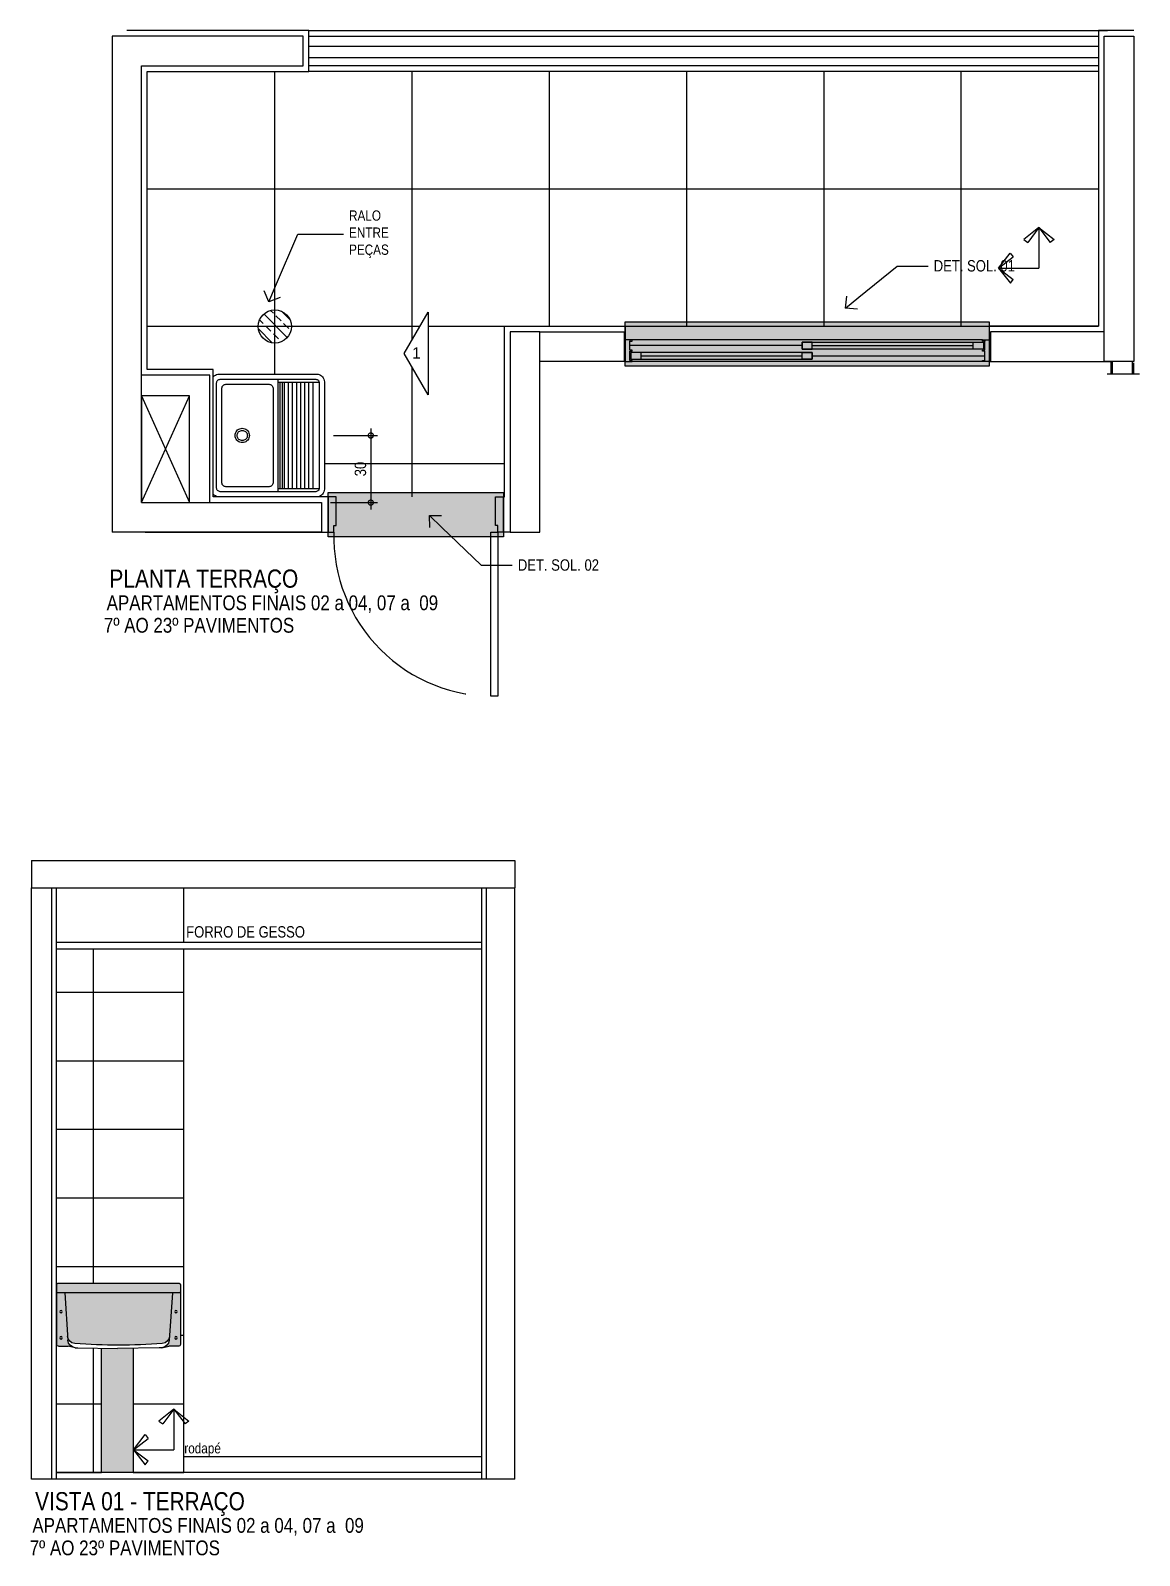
# Model space of a CAD drawing. Header units: metres. Extents: x 3 to 168, y -142 to 28.
# Drawn here: x 16.06 to 20.94, y -22.8 to -16.1 of the extents above; entities that cross this region are included whole.
import ezdxf
from ezdxf import colors
from ezdxf.entities.mleader import LeaderData, LeaderLine
from ezdxf.math import Vec2, Vec3

# ---------------------------------------------------------------- set-up
doc = ezdxf.new("R2010")
doc.units = ezdxf.units.M
doc.linetypes.add('DASHEDX2', pattern=[1.5, 1, -0.5])
for name, color, linetype in [('ARQ-ALV ACAB', 4, 'Continuous'), ('ARQ-ALV OSSO', 5, 'Continuous'), ('ARQ-AUX', 7, 'Continuous'), ('ARQ-AUX1', 1, 'Continuous'), ('ARQ-AUX1 @ 1', 1, 'Continuous'), ('ARQ-AUX2', 2, 'Continuous'), ('ARQ-CAX @ 1', 1, 'Continuous'), ('ARQ-CERÂMICA', 7, 'Continuous'), ('ARQ-DIM', 2, 'Continuous'), ('ARQ-EST', 2, 'Continuous'), ('ARQ-HID', 2, 'Continuous'), ('ARQ-HTC', 251, 'Continuous'), ('ARQ-PRJ', 7, 'DASHEDX2'), ('ARQ-SAN', 2, 'Continuous'), ('ARQ-SIM', 1, 'Continuous'), ('ARQ-TXT', 2, 'Continuous')]:
    doc.layers.add(name, color=color, linetype=linetype)
doc.styles.add('Adesa', font='ARIALN.TTF')
doc.styles.add('Arial', font='arial.ttf')
doc.dimstyles.new('ADESA 1-0025', dxfattribs={"dimtxt": 0.05, "dimasz": 0.045, "dimexe": 0.03, "dimexo": 0.04, "dimgap": 0.02, "dimtad": 1, "dimtoh": 1, "dimdec": 0, "dimlfac": 100, "dimzin": 4, "dimtxsty": 'Adesa', "dimblk": 'DOTSMALL', "dimcen": 1, "dimdle": 0.03, "dimclrd": 1, "dimclre": 1, "dimclrt": 256, "dimazin": 1, "dimtm": 1e-09, "dimtfac": 1, "dimtdec": 0, "dimtix": 1, "dimtmove": 2, "dimatfit": 0, "dimldrblk": 'DOTSMALL', "dimfxl": 0.8, "dimtvp": 2, "dimtolj": 1, "dimtzin": 0, "dimarcsym": 0})

# ---------------------------------------------------------------- blocks, each defined once
blk = doc.blocks.new('*U23')
at = {"color": 0, "linetype": 'ByBlock', "ltscale": 0.5}
for points in [[(0.02, -0.045), (0.03, -0.045), (0.03, -0.05), (0.02, -0.05), (0.02, -0.09), (0.03, -0.09), (0.03, -0.095), (0.02, -0.095), (0.02, -0.09), (0.03, -0.09), (0.03, -0.095), (0, -0.095), (0, 0), (0.03, 0), (0.03, -0.005), (0.02, -0.005), (0.02, -0.045)], [(1.58, -0.045), (1.57, -0.045), (1.57, -0.05), (1.58, -0.05), (1.58, -0.09), (1.57, -0.09), (1.57, -0.095), (1.58, -0.095), (1.58, -0.09), (1.57, -0.09), (1.57, -0.095), (1.6, -0.095), (1.6, 0), (1.57, 0), (1.57, -0.005), (1.58, -0.005), (1.58, -0.045)], [(0.025, -0.01), (0.07, -0.01), (0.07, -0.04), (0.025, -0.04)], [(0.8225, -0.01), (0.7775, -0.01), (0.7775, -0.04), (0.8225, -0.04)], [(0.7775, -0.055), (0.8225, -0.055), (0.8225, -0.085), (0.7775, -0.085)], [(1.575, -0.055), (1.53, -0.055), (1.53, -0.085), (1.575, -0.085)]]:
    blk.add_lwpolyline(points, close=True, dxfattribs=at)
at = {"color": 8, "linetype": 'ByBlock', "ltscale": 0.5}
for points in [[(1.57, 0), (0.03, 0)], [(0.8225, -0.025), (1.58, -0.025)], [(0.7775, -0.07), (0.02, -0.07)], [(1.57, -0.095), (0.03, -0.095)]]:
    blk.add_lwpolyline(points, dxfattribs=at)
at = {"color": 7, "linetype": 'ByBlock', "ltscale": 0.5}
for points in [[(0.8225, -0.01), (0.8225, -0.04), (0.025, -0.04), (0.025, -0.01)], [(0.7775, -0.055), (0.7775, -0.085), (1.575, -0.085), (1.575, -0.055)]]:
    blk.add_lwpolyline(points, close=True, dxfattribs=at)
for points in [[(0.07, -0.025), (0.7775, -0.025)], [(0.8225, -0.07), (1.53, -0.07)]]:
    blk.add_lwpolyline(points, dxfattribs=at)
blk = doc.blocks.new('*U65')
for points in [[(0, 0), (0, 0.7204), (0.03, 0.7204), (0.03, 0)], [(-0.025, 0), (0, 0), (0, -0.03), (0.01, -0.03), (0.01, -0.155), (-0.025, -0.155), (-0.025, 0)], [(0.745, 0), (0.72, 0), (0.72, -0.03), (0.71, -0.03), (0.71, -0.155), (0.745, -0.155), (0.745, 0)]]:
    blk.add_lwpolyline(points, close=True)
at = {"layer": 'ARQ-PRJ'}
blk.add_arc((0.0208, 0.0212), 0.6996, 358.25988, 91.70132, dxfattribs=at)
blk = doc.blocks.new('ARQ-HID-TANQUE')
for p, q in [((-0.2621, -0.0041), (-0.258, 0)), ((-0.258, 0), (0.258, 0)), ((0.258, 0), (0.2621, -0.0041)), ((-0.27, -0.0258), (-0.2695, -0.0199)), ((-0.27, -0.0258), (-0.27, -0.0258)), ((-0.27, -0.4542), (-0.27, -0.0258)), ((-0.2695, -0.0199), (-0.268, -0.0143)), ((-0.268, -0.0143), (-0.2655, -0.009)), ((-0.2655, -0.009), (-0.2621, -0.0041)), ((-0.2475, -0.0328), (-0.2473, -0.0297)), ((-0.2475, -0.0328), (-0.2475, -0.0328)), ((-0.2475, -0.4472), (-0.2475, -0.0328)), ((-0.2473, -0.0297), (-0.2466, -0.0266)), ((-0.2466, -0.0266), (-0.2454, -0.0237)), ((-0.2454, -0.0237), (-0.2439, -0.0211)), ((-0.2439, -0.0211), (-0.242, -0.0189)), ((-0.242, -0.0189), (-0.2398, -0.0171)), ((-0.2398, -0.0171), (-0.2373, -0.0157)), ((-0.2373, -0.0157), (-0.2347, -0.0149)), ((-0.2347, -0.0149), (-0.232, -0.0146)), ((-0.232, -0.0146), (0.232, -0.0146)), ((0.232, -0.0146), (0.2347, -0.0149)), ((0.2347, -0.0149), (0.2373, -0.0157)), ((0.2373, -0.0157), (0.2398, -0.0171)), ((0.2398, -0.0171), (0.242, -0.0189)), ((0.242, -0.0189), (0.2439, -0.0211)), ((0.2439, -0.0211), (0.2454, -0.0237)), ((0.2454, -0.0237), (0.2466, -0.0266)), ((0.2466, -0.0266), (0.2473, -0.0297)), ((0.2473, -0.0297), (0.2475, -0.0328)), ((0.2475, -0.0328), (0.2475, -0.4472)), ((0.2621, -0.0041), (0.2655, -0.009)), ((0.2655, -0.009), (0.268, -0.0143)), ((0.268, -0.0143), (0.2695, -0.0199)), ((0.2695, -0.0199), (0.27, -0.0258)), ((0.27, -0.0258), (0.27, -0.4542)), ((-0.234, -0.2854), (0.234, -0.2854)), ((-0.2695, -0.4601), (-0.27, -0.4542)), ((-0.268, -0.4657), (-0.2695, -0.4601)), ((-0.2655, -0.4711), (-0.268, -0.4657)), ((-0.2473, -0.4504), (-0.2475, -0.4472)), ((-0.2466, -0.4534), (-0.2473, -0.4504)), ((-0.2454, -0.4563), (-0.2466, -0.4534)), ((-0.2439, -0.4589), (-0.2454, -0.4563)), ((-0.242, -0.4611), (-0.2439, -0.4589)), ((-0.2398, -0.463), (-0.242, -0.4611)), ((-0.2373, -0.4643), (-0.2398, -0.463)), ((-0.2347, -0.4651), (-0.2373, -0.4643)), ((-0.232, -0.4654), (-0.2347, -0.4651)), ((0.232, -0.4654), (-0.232, -0.4654)), ((0.2347, -0.4651), (0.232, -0.4654)), ((0.2373, -0.4643), (0.2347, -0.4651)), ((0.2398, -0.463), (0.2373, -0.4643)), ((0.242, -0.4611), (0.2398, -0.463)), ((0.2439, -0.4589), (0.242, -0.4611)), ((0.2454, -0.4563), (0.2439, -0.4589)), ((0.2466, -0.4534), (0.2454, -0.4563)), ((0.2473, -0.4504), (0.2466, -0.4534)), ((0.2475, -0.4472), (0.2473, -0.4504)), ((0.268, -0.4657), (0.2655, -0.4711)), ((0.2695, -0.4601), (0.268, -0.4657)), ((0.27, -0.4542), (0.2695, -0.4601)), ((-0.2621, -0.4759), (-0.2655, -0.4711)), ((-0.258, -0.48), (-0.2621, -0.4759)), ((-0.2532, -0.4834), (-0.258, -0.48)), ((-0.2479, -0.4859), (-0.2532, -0.4834)), ((-0.2422, -0.4874), (-0.2479, -0.4859)), ((-0.2364, -0.4879), (-0.2422, -0.4874)), ((0.2364, -0.4879), (-0.2364, -0.4879)), ((0.2422, -0.4874), (0.2364, -0.4879)), ((0.2479, -0.4859), (0.2422, -0.4874)), ((0.2532, -0.4834), (0.2479, -0.4859)), ((0.258, -0.48), (0.2532, -0.4834)), ((0.2621, -0.4759), (0.258, -0.48)), ((0.2655, -0.4711), (0.2621, -0.4759))]:
    blk.add_line(p, q)
at = {"color": 7}
for p, q in [((-0.225, -0.0544), (-0.2247, -0.0514)), ((-0.225, -0.0544), (-0.225, -0.0544)), ((-0.225, -0.2456), (-0.225, -0.0544)), ((-0.2247, -0.0514), (-0.2238, -0.0485)), ((-0.2238, -0.0485), (-0.2223, -0.0458)), ((-0.2223, -0.0458), (-0.2203, -0.0433)), ((-0.2203, -0.0433), (-0.2179, -0.0412)), ((-0.2179, -0.0412), (-0.215, -0.0394)), ((-0.215, -0.0394), (-0.2118, -0.0382)), ((-0.2118, -0.0382), (-0.2085, -0.0374)), ((-0.2085, -0.0374), (-0.205, -0.0371)), ((-0.205, -0.0371), (0.205, -0.0371)), ((0.205, -0.0371), (0.2085, -0.0374)), ((0.2085, -0.0374), (0.2118, -0.0382)), ((0.2118, -0.0382), (0.215, -0.0394)), ((0.215, -0.0394), (0.2179, -0.0412)), ((0.2179, -0.0412), (0.2203, -0.0433)), ((0.2203, -0.0433), (0.2223, -0.0458)), ((0.2223, -0.0458), (0.2238, -0.0485)), ((0.2238, -0.0485), (0.2247, -0.0514)), ((0.2247, -0.0514), (0.225, -0.0544)), ((0.225, -0.0544), (0.225, -0.2456)), ((-0.0315, -0.1271), (-0.031, -0.1217)), ((-0.031, -0.1326), (-0.0315, -0.1271)), ((-0.031, -0.1217), (-0.0296, -0.1164)), ((-0.0296, -0.1379), (-0.031, -0.1326)), ((-0.0296, -0.1164), (-0.0273, -0.1114)), ((-0.0273, -0.1114), (-0.0241, -0.1069)), ((-0.0241, -0.1069), (-0.0202, -0.103)), ((-0.0225, -0.1271), (-0.0222, -0.1232)), ((-0.0222, -0.131), (-0.0225, -0.1271)), ((-0.0222, -0.1232), (-0.0211, -0.1194)), ((-0.0211, -0.1348), (-0.0222, -0.131)), ((-0.0211, -0.1194), (-0.0195, -0.1159)), ((-0.0202, -0.103), (-0.0158, -0.0999)), ((-0.0195, -0.1159), (-0.0172, -0.1127)), ((-0.0172, -0.1127), (-0.0145, -0.1099)), ((-0.0158, -0.0999), (-0.0108, -0.0975)), ((-0.0145, -0.1099), (-0.0113, -0.1076)), ((-0.0113, -0.1076), (-0.0077, -0.106)), ((-0.0108, -0.0975), (-0.0055, -0.0961)), ((-0.0077, -0.106), (-0.0039, -0.105)), ((-0.0055, -0.0961), (0, -0.0956)), ((-0.0039, -0.105), (0, -0.1046)), ((0, -0.0956), (0.0055, -0.0961)), ((0, -0.1046), (0.0039, -0.105)), ((0.0039, -0.105), (0.0077, -0.106)), ((0.0055, -0.0961), (0.0108, -0.0975)), ((0.0077, -0.106), (0.0113, -0.1076)), ((0.0108, -0.0975), (0.0158, -0.0999)), ((0.0113, -0.1076), (0.0145, -0.1099)), ((0.0145, -0.1099), (0.0172, -0.1127)), ((0.0158, -0.0999), (0.0202, -0.103)), ((0.0172, -0.1127), (0.0195, -0.1159)), ((0.0195, -0.1159), (0.0211, -0.1194)), ((0.0202, -0.103), (0.0241, -0.1069)), ((0.0211, -0.1194), (0.0222, -0.1232)), ((0.0222, -0.131), (0.0211, -0.1348)), ((0.0222, -0.1232), (0.0225, -0.1271)), ((0.0225, -0.1271), (0.0222, -0.131)), ((0.0241, -0.1069), (0.0273, -0.1114)), ((0.0273, -0.1114), (0.0296, -0.1164)), ((0.0296, -0.1164), (0.031, -0.1217)), ((0.031, -0.1326), (0.0296, -0.1379)), ((0.031, -0.1217), (0.0315, -0.1271)), ((0.0315, -0.1271), (0.031, -0.1326)), ((-0.0273, -0.1429), (-0.0296, -0.1379)), ((-0.0241, -0.1474), (-0.0273, -0.1429)), ((-0.0202, -0.1513), (-0.0241, -0.1474)), ((-0.0195, -0.1384), (-0.0211, -0.1348)), ((-0.0158, -0.1544), (-0.0202, -0.1513)), ((-0.0172, -0.1416), (-0.0195, -0.1384)), ((-0.0145, -0.1444), (-0.0172, -0.1416)), ((-0.0108, -0.1567), (-0.0158, -0.1544)), ((-0.0113, -0.1466), (-0.0145, -0.1444)), ((-0.0077, -0.1483), (-0.0113, -0.1466)), ((-0.0055, -0.1582), (-0.0108, -0.1567)), ((-0.0039, -0.1493), (-0.0077, -0.1483)), ((0, -0.1586), (-0.0055, -0.1582)), ((0, -0.1496), (-0.0039, -0.1493)), ((0.0039, -0.1493), (0, -0.1496)), ((0.0055, -0.1582), (0, -0.1586)), ((0.0077, -0.1483), (0.0039, -0.1493)), ((0.0108, -0.1567), (0.0055, -0.1582)), ((0.0113, -0.1466), (0.0077, -0.1483)), ((0.0158, -0.1544), (0.0108, -0.1567)), ((0.0145, -0.1444), (0.0113, -0.1466)), ((0.0172, -0.1416), (0.0145, -0.1444)), ((0.0202, -0.1513), (0.0158, -0.1544)), ((0.0195, -0.1384), (0.0172, -0.1416)), ((0.0211, -0.1348), (0.0195, -0.1384)), ((0.0241, -0.1474), (0.0202, -0.1513)), ((0.0273, -0.1429), (0.0241, -0.1474)), ((0.0296, -0.1379), (0.0273, -0.1429)), ((-0.2247, -0.2486), (-0.225, -0.2456)), ((-0.2238, -0.2515), (-0.2247, -0.2486)), ((-0.2223, -0.2542), (-0.2238, -0.2515)), ((-0.2203, -0.2567), (-0.2223, -0.2542)), ((-0.2179, -0.2588), (-0.2203, -0.2567)), ((-0.215, -0.2606), (-0.2179, -0.2588)), ((-0.2118, -0.2618), (-0.215, -0.2606)), ((-0.2085, -0.2626), (-0.2118, -0.2618)), ((-0.205, -0.2629), (-0.2085, -0.2626)), ((0.205, -0.2629), (-0.205, -0.2629)), ((0.2085, -0.2626), (0.205, -0.2629)), ((0.2118, -0.2618), (0.2085, -0.2626)), ((0.215, -0.2606), (0.2118, -0.2618)), ((0.2179, -0.2588), (0.215, -0.2606)), ((0.2203, -0.2567), (0.2179, -0.2588)), ((0.2223, -0.2542), (0.2203, -0.2567)), ((0.2238, -0.2515), (0.2223, -0.2542)), ((0.2247, -0.2486), (0.2238, -0.2515)), ((0.225, -0.2456), (0.2247, -0.2486)), ((-0.2475, -0.2854), (0.2475, -0.2854)), ((-0.234, -0.4654), (-0.234, -0.2854)), ((-0.234, -0.2944), (0.234, -0.2944)), ((-0.234, -0.2944), (0.234, -0.2944)), ((-0.234, -0.3034), (0.234, -0.3034)), ((-0.234, -0.3124), (0.234, -0.3124)), ((-0.234, -0.3304), (0.234, -0.3304)), ((0.234, -0.2854), (0.234, -0.4654)), ((-0.234, -0.3484), (0.234, -0.3484)), ((-0.234, -0.3664), (0.234, -0.3664)), ((-0.234, -0.3844), (0.234, -0.3844)), ((-0.234, -0.4024), (0.234, -0.4024)), ((-0.234, -0.4204), (0.234, -0.4204)), ((-0.234, -0.4384), (0.234, -0.4384))]:
    blk.add_line(p, q, dxfattribs=at)
blk = doc.blocks.new('VISTA')
at = {"layer": 'ARQ-SIM'}
blk.add_lwpolyline([(-0.00525, -0.00909), (-0.00525, 0.00909), (0, 0)], close=True, dxfattribs=at)
at = {"layer": 'ARQ-SIM', "color": 5, "style": 'Adesa'}
blk.add_attdef('4', (-0.0019, -0.00135), '', height=0.0025, rotation=90, dxfattribs=at)
blk = doc.blocks.new('_DotSmall')
at = {"color": 0, "linetype": 'ByBlock', "const_width": 0.5}
blk.add_lwpolyline([(-0.0625, 0, 1), (0.0625, 0, 1)], format="xyb", close=True, dxfattribs=at)
blk = doc.blocks.new('*D75')
at = {"layer": 'ARQ-DIM', "color": 1, "lineweight": -2, "transparency": 16777216}
for p, q in [((17.3961, -17.8767), (17.5903, -17.8767)), ((17.5603, -17.8467), (17.5603, -18.2017)), ((17.3831, -18.1717), (17.5903, -18.1717))]:
    blk.add_line(p, q, dxfattribs=at)
at = {"layer": 'Defpoints', "color": 0, "transparency": 16777216}
for p in [(17.3561, -17.8767, 0), (17.3431, -18.1717), (17.5603, -18.1717)]:
    blk.add_point(p, dxfattribs=at)
at = {"layer": 'ARQ-DIM', "color": 1, "lineweight": -2, "transparency": 16777216, "xscale": 0.045, "yscale": 0.045, "zscale": 0.045}
for p, rotation in [((17.5603, -17.8767), 90), ((17.5603, -18.1717), 270)]:
    blk.add_blockref('_DotSmall', p, dxfattribs=dict(at, rotation=rotation))
at = {"layer": 'ARQ-DIM', "transparency": 16777216, "insert": (17.5148, -18.0242), "char_height": 0.05, "attachment_point": 5, "rotation": 90, "style": 'Adesa'}
blk.add_mtext('\\A1;30', dxfattribs=at)
blk = doc.blocks.new('A$C43602C2A')
h = blk.add_hatch(color=255)
h.paths.add_polyline_path([(14, 109.7), (0, 109.5), (-14, 109.7), (-14, 0.6), (14, 0.6)])
h.paths.add_polyline_path([(46.3, 158.6), (-48.3, 158.6), (-45.9, 120.5, 0.371221), (-39.5, 114, 0.040301), (37.5, 114, 0.372521), (43.9, 120.6)])
h.paths.add_polyline_path([(53.5, 165.6, 0.414214), (52.5, 166.6), (-54.5, 166.6, 0.414214), (-55.5, 165.6), (-55.5, 159.6, 0.414214), (-54.5, 158.6), (52.5, 158.6, 0.414214), (53.5, 159.6)])
h.paths.add_polyline_path([(53.5, 159.6, -0.414214), (52.5, 158.6), (46.3, 158.6), (43.9, 120.6), (43.6, 116.8, -0.301186), (39, 110.7), (43.3, 111.6), (51.9, 111.6, 0.415833), (53.5, 113.2)])
h.paths.add_polyline_path([(50.6, 142, -1), (48.4, 142, -1)], flags=16)
h.paths.add_polyline_path([(50.6, 119, -1), (48.4, 119, -1)], flags=16)
h.paths.add_polyline_path([(-48.3, 158.6), (-54.5, 158.6, -0.414214), (-55.5, 159.6), (-55.5, 113.2, 0.414214), (-53.9, 111.6), (-45.3, 111.6), (-41, 110.7, -0.298569), (-45.6, 116.8)])
h.paths.add_polyline_path([(-52.6, 142, -1), (-50.4, 142, -1)], flags=16)
h.paths.add_polyline_path([(-50.4, 119, -1), (-52.6, 119, -1)], flags=16)
at = {"layer": 'ARQ-EST'}
for p, q in [((-14, 109.7), (-14, 0.6)), ((14, 0.6), (14, 109.7)), ((-14, 0.6), (14, 0.6))]:
    blk.add_line(p, q, dxfattribs=at)
at = {"layer": 'ARQ-SAN'}
for p, q in [((-55.5, 165.6), (-55.5, 113.2)), ((-54.5, 166.6), (52.5, 166.6)), ((53.5, 165.6), (53.5, 113.2)), ((-54.5, 158.6), (52.5, 158.6)), ((-48.3, 158.6), (-45.6, 116.8)), ((46.3, 158.6), (43.6, 116.8)), ((-36.7, 110.1), (0, 109.5)), ((34.7, 110.1), (0, 109.5))]:
    blk.add_line(p, q, dxfattribs=at)
at = {"layer": 'ARQ-SAN', "ltscale": 0.215}
blk.add_line((-53.9, 111.6), (-45.3, 111.6), dxfattribs=at)
at = {"layer": 'ARQ-SAN', "ltscale": 0.155799}
blk.add_line((-39.2, 110.3), (-45.3, 111.6), dxfattribs=at)
at = {"layer": 'ARQ-SAN', "ltscale": 0.062255}
blk.add_line((-39.2, 110.3), (-36.7, 110.1), dxfattribs=at)
at = {"layer": 'ARQ-SAN', "ltscale": 0.062257}
blk.add_line((37.2, 110.3), (34.7, 110.1), dxfattribs=at)
at = {"layer": 'ARQ-SAN', "ltscale": 0.1558}
blk.add_line((37.2, 110.3), (43.3, 111.6), dxfattribs=at)
at = {"layer": 'ARQ-SAN', "ltscale": 0.214999}
blk.add_line((51.9, 111.6), (43.3, 111.6), dxfattribs=at)
at = {"layer": 'ARQ-SAN'}
for centre in [(-51.5, 142), (49.5, 142), (-51.5, 119), (49.5, 119)]:
    blk.add_circle(centre, 1.1, dxfattribs=at)
for centre, radius, start, end in [((-54.5, 165.6), 1, 90, 180), ((52.5, 165.6), 1, 0, 90), ((-54.5, 159.6), 1, 180, 270), ((52.5, 159.6), 1, 270, 0), ((-53.9, 113.2), 1.6, 180, 270), ((-38.9, 121), 7, 183.6522, 265.2611), ((-38.6, 117.3), 7, 183.6522, 265.4326), ((-1, 590.5), 478, 265.3841, 274.6159), ((36.6, 117.3), 7, 274.5674, 356.3478), ((36.9, 121), 7, 274.739, 356.3478), ((51.9, 113.2), 1.6, 270, 0)]:
    blk.add_arc(centre, radius, start, end, dxfattribs=at)
blk = doc.blocks.new('Seta para pag.piso')
for p, q in [((0, 0.1126), (-0.0418, 0.0796)), ((0, 0.1126), (-0.0312, 0.0715)), ((0, 0.1126), (0, 0)), ((0, 0.1126), (0.0418, 0.0795)), ((0, 0.1126), (0.0312, 0.0715)), ((-0.0418, 0.0796), (-0.0312, 0.0715)), ((0.0418, 0.0795), (0.0312, 0.0715)), ((-0.1126, 0), (-0.0795, 0.0418)), ((-0.1126, 0), (-0.0715, 0.0312)), ((-0.1126, 0), (0, 0)), ((-0.1126, 0), (-0.0796, -0.0418)), ((-0.1126, 0), (-0.0715, -0.0312)), ((-0.0795, 0.0418), (-0.0715, 0.0312)), ((-0.0796, -0.0418), (-0.0715, -0.0312))]:
    blk.add_line(p, q)
blk = doc.blocks.new('PL RALO')
at = {"layer": 'ARQ-AUX2'}
h = blk.add_hatch(dxfattribs=at)
h.set_pattern_fill('BRASS', color=8, scale=0.01, angle=315)
h.set_pattern_definition([(315, (-278.116365, 1040.018154), (0.0449012806, 0.0449012806), []), (315, (-278.093914, 1040.040605), (0.0449012806, 0.0449012806), [0.03175, -0.015875])])
edge = h.paths.add_edge_path()
edge.add_arc((0, 0), 0.0729, 270, 630)
blk.add_circle((0, 0), 0.0729, dxfattribs=at)
blk = doc.blocks.new('_Open90')
at = {"color": 0, "linetype": 'ByBlock', "lineweight": -2}
for p, q in [((0, 0), (-1, 0)), ((-0.5, 0.5), (0, 0)), ((0, 0), (-0.5, -0.5))]:
    blk.add_line(p, q, dxfattribs=at)
blk = doc.blocks.new('AREAS MOLHADAS')
at = {"layer": 'ARQ-AUX1'}
h = blk.add_hatch(color=254, dxfattribs=at)
h.dxf.hatch_style = 1
h.paths.add_polyline_path([(18.6782, -17.3767), (20.2782, -17.3767), (20.2782, -17.5717), (18.6782, -17.5717)])
h = blk.add_hatch(color=254, dxfattribs=at)
h.dxf.hatch_style = 1
h.paths.add_polyline_path([(17.3732, -18.1268), (18.1432, -18.1268), (18.1432, -18.3218), (17.3732, -18.3218)])
at = {"layer": 'ARQ-CERÂMICA'}
h = blk.add_hatch(dxfattribs=at)
h.set_pattern_fill('NET', color=256, scale=0.19)
h.set_pattern_definition([(0, (20.7582, -17.3967), (0, 0.60325), []), (90, (20.7582, -17.3967), (-0.60325, 4e-17), [])])
h.paths.add_polyline_path([(20.7582, -16.2767), (17.2882, -16.2767), (16.5782, -16.2767), (16.5782, -17.5867), (16.8682, -17.5867), (16.8682, -17.6187), (16.8744, -17.6124), (16.8852, -17.6074), (16.894, -17.6067), (17.3264, -17.6067), (17.3368, -17.6095), (17.3465, -17.6162), (17.3533, -17.6259), (17.3561, -17.6364), (17.3561, -18.117), (17.3533, -18.1274), (17.3465, -18.1371), (17.3328, -18.1467), (17.3732, -18.1467), (17.4082, -18.1467), (18.1082, -18.1467), (18.1432, -18.1467), (18.1482, -18.1467), (18.1482, -17.3967), (18.6782, -17.3967), (20.2782, -17.3968), (20.2782, -17.3967), (20.7582, -17.3967)])
h.paths.add_polyline_path([(17.8123, -17.3344), (17.8123, -17.6981), (17.7073, -17.5162)], flags=16)
h.paths.add_polyline_path([(17.7287, -17.5518), (17.7927, -17.5518), (17.7927, -17.4765), (17.7287, -17.4765)], flags=8)
h.paths.add_polyline_path([(17.5665, -18.0683), (17.5665, -17.9796), (17.4624, -17.9796), (17.4624, -18.0683)], flags=24)
h = blk.add_hatch(dxfattribs=at)
h.set_pattern_fill('LINE', color=256, scale=0.125, angle=90)
h.set_pattern_definition([(90, (16.7385, -22.43463), (-0.396875, 2e-17), [])])
h.paths.add_polyline_path([(16.7385, -20.1346), (16.1785, -20.1346), (16.1791, -21.6096, -0.414214), (16.1841, -21.6046), (16.7191, -21.6046, -0.414214), (16.7241, -21.6096), (16.7241, -21.8716, -0.414214), (16.7161, -21.8796), (16.7161, -21.8796), (16.6731, -21.8796), (16.6516, -21.8842, -0.065469), (16.6426, -21.8861), (16.6302, -21.8871), (16.5166, -21.8891), (16.5166, -22.4346), (16.7385, -22.4346)])
h.paths.add_polyline_path([(16.3766, -21.889), (16.273, -21.8871), (16.2606, -21.8861, -0.06547), (16.2517, -21.8842), (16.2301, -21.8796), (16.1871, -21.8796, -0.414214), (16.1791, -21.8716), (16.1785, -22.4346), (16.3766, -22.4346)], flags=17)
h = blk.add_hatch(dxfattribs=at)
h.set_pattern_fill('LINE', color=256, scale=0.095)
h.set_pattern_definition([(0, (16.7385, -22.43463), (0, 0.301625), [])])
h.paths.add_polyline_path([(16.7385, -20.1346), (16.1785, -20.1346), (16.1791, -21.6096, -0.414214), (16.1841, -21.6046), (16.7191, -21.6046, -0.414214), (16.7241, -21.6096), (16.7241, -21.8716, -0.414214), (16.7161, -21.8796), (16.7161, -21.8796), (16.6731, -21.8796), (16.6516, -21.8842, -0.065469), (16.6426, -21.8861), (16.6302, -21.8871), (16.5166, -21.8891), (16.5166, -22.4346), (16.7385, -22.4346)])
h.paths.add_polyline_path([(16.3766, -21.889), (16.273, -21.8871), (16.2606, -21.8861, -0.06547), (16.2517, -21.8842), (16.2301, -21.8796), (16.1871, -21.8796, -0.414214), (16.1791, -21.8716), (16.1785, -22.4346), (16.3766, -22.4346)], flags=17)
at = {"layer": 'ARQ-ALV ACAB'}
for p, q in [((17.2882, -16.0967), (16.4882, -16.0967)), ((17.2882, -16.2767), (17.2882, -16.0967)), ((20.9131, -16.0967), (20.7582, -16.0967)), ((20.7582, -16.0967), (20.7582, -17.3967)), ((16.5782, -17.5867), (16.5782, -16.2767)), ((16.5782, -16.2767), (16.5782, -16.2767)), ((16.5782, -16.2767), (16.5782, -16.2767)), ((16.5782, -16.2767), (17.2882, -16.2767)), ((18.1482, -18.1467), (18.1482, -17.3967)), ((18.1482, -17.3967), (18.6782, -17.3967)), ((18.6782, -17.3967), (18.6782, -17.5517)), ((20.7582, -17.3967), (20.2782, -17.3967)), ((20.2782, -17.3967), (20.2782, -17.5517)), ((18.6782, -17.5517), (18.3032, -17.5517)), ((20.2782, -17.5517), (20.8132, -17.5517)), ((16.8682, -17.5867), (16.5782, -17.5867)), ((16.8682, -18.1467), (16.8682, -17.5867)), ((17.3732, -18.1467), (17.2581, -18.1467, 0)), ((17.3732, -18.3017), (17.3732, -18.1467)), ((18.1432, -18.1467), (18.1482, -18.1467)), ((18.1432, -18.3017), (18.1432, -18.1467)), ((16.5682, -18.3017), (17.3732, -18.3017)), ((18.1732, -18.3017), (18.1432, -18.3017)), ((16.1785, -22.4646, 0), (16.1785, -19.8646, 0)), ((18.0485, -22.4646, 0), (18.0485, -19.8646, 0)), ((18.0485, -22.4346, 0), (16.1785, -22.4346, 0))]:
    blk.add_line(p, q, dxfattribs=at)
for points in [[(17.2882, -16.0967), (20.7982, -16.0967)], [(20.7582, -16.2767), (17.2882, -16.2767)], [(20.8132, -17.5517), (20.8132, -17.606)], [(20.9132, -17.606), (20.9132, -17.5567)]]:
    blk.add_lwpolyline(points, dxfattribs=at)
at = {"layer": 'ARQ-ALV ACAB', "elevation": 0}
blk.add_lwpolyline([(17.2882, -18.1467), (16.8682, -18.1467)], dxfattribs=at)
at = {"layer": 'ARQ-ALV OSSO'}
for p, q in [((16.0685, -22.4646, 0), (16.0685, -19.8646, 0)), ((16.1585, -22.4646, 0), (16.1585, -19.8646, 0)), ((18.0685, -22.4646, 0), (18.0685, -19.8646, 0)), ((18.1936, -22.4646, 0), (18.1936, -19.8646, 0)), ((18.1936, -22.4646, 0), (16.0685, -22.4646, 0))]:
    blk.add_line(p, q, dxfattribs=at)
at = {"layer": 'ARQ-ALV OSSO', "elevation": 0}
for points in [[(16.5531, -18.1717), (16.5531, -16.2516), (17.2631, -16.2516), (17.2631, -16.1216), (16.4231, -16.1216), (16.4232, -18.3017)], [(18.3031, -17.4216), (18.6731, -17.4216), (18.6731, -17.5517), (18.3031, -17.5517)], [(20.7831, -17.4216), (20.2831, -17.4216), (20.2831, -17.5517), (20.7831, -17.5516)]]:
    blk.add_lwpolyline(points, dxfattribs=at)
for points in [[(20.9131, -17.5516), (20.7831, -17.5516), (20.7831, -16.1216), (20.9131, -16.1216)], [(18.3031, -17.4216), (18.1732, -17.4216), (18.1732, -18.3017), (18.3031, -18.3017)]]:
    blk.add_lwpolyline(points, close=True, dxfattribs=at)
at = {"layer": 'ARQ-ALV OSSO'}
for points in [[(20.8182, -17.5517), (20.8182, -17.606)], [(20.9082, -17.606), (20.9082, -17.5517)], [(16.8532, -18.1717), (16.8532, -17.6117), (16.5532, -17.6117)], [(16.5532, -18.1717), (17.3431, -18.1717), (17.3431, -18.3017), (16.4232, -18.3017)]]:
    blk.add_lwpolyline(points, dxfattribs=at)
blk.add_lwpolyline([(16.5532, -17.7017), (16.5532, -18.1717), (16.7632, -18.1717), (16.7632, -17.7017)], close=True, dxfattribs=at)
at = {"layer": 'ARQ-AUX'}
for points in [[(17.2882, -16.1217), (20.7582, -16.1217)], [(20.7582, -16.2517), (17.2882, -16.2517)], [(18.6782, -17.3967), (20.2782, -17.3968)], [(20.7966, -17.606), (20.9385, -17.606)]]:
    blk.add_lwpolyline(points, dxfattribs=at)
at = {"layer": 'ARQ-AUX1'}
for p, q in [((18.0485, -20.1046, 0), (16.1785, -20.1046, 0)), ((18.0485, -20.1346, 0), (16.1785, -20.1346, 0))]:
    blk.add_line(p, q, dxfattribs=at)
at = {"layer": 'ARQ-AUX1', "elevation": 0}
blk.add_lwpolyline([(18.6782, -17.3967), (18.6782, -17.3767), (20.2782, -17.3767)], dxfattribs=at)
blk.add_lwpolyline([(18.6782, -17.3767), (20.2782, -17.3767), (20.2782, -17.5717), (18.6782, -17.5717)], close=True, dxfattribs=at)
at = {"layer": 'ARQ-AUX1'}
blk.add_lwpolyline([(17.3732, -18.1468), (17.3732, -18.1268), (18.1432, -18.1268)], dxfattribs=at)
blk.add_lwpolyline([(17.3732, -18.1268), (18.1432, -18.1268), (18.1432, -18.3218), (17.3732, -18.3218)], close=True, dxfattribs=at)
at = {"layer": 'ARQ-AUX2'}
for p, q in [((16.0685, -19.7446, 0), (18.1936, -19.7446, 0)), ((16.0685, -19.8646, 0), (18.1936, -19.8646, 0)), ((16.7385, -20.1046, 0), (16.7385, -19.8646, 0)), ((16.7385, -22.4346, 0), (16.7385, -20.1346, 0))]:
    blk.add_line(p, q, dxfattribs=at)
for points in [[(20.7582, -16.1667), (17.2882, -16.1667)], [(20.7582, -16.2167), (17.2882, -16.2167)]]:
    blk.add_lwpolyline(points, dxfattribs=at)
at = {"layer": 'ARQ-AUX2', "elevation": 0}
for points in [[(16.0685, -19.7446), (16.0685, -19.8646)], [(18.1936, -19.7446), (18.1936, -19.8646)]]:
    blk.add_lwpolyline(points, dxfattribs=at)
at = {"layer": 'ARQ-CERÂMICA'}
blk.add_line((16.7385, -22.3646, 0), (18.0485, -22.3646, 0), dxfattribs=at)
at = {"layer": 'ARQ-HTC'}
for p, q in [((17.2882, -16.2767, 0), (17.2882, -16.1167, 0)), ((17.3732, -18.3167), (17.3732, -18.1667))]:
    blk.add_line(p, q, dxfattribs=at)
at = {"layer": 'ARQ-SIM'}
for points in [[(16.5532, -17.7017), (16.7632, -18.1717)], [(16.5532, -18.1717), (16.7632, -17.7017)]]:
    blk.add_lwpolyline(points, dxfattribs=at)
at = {"layer": 'ARQ-AUX1 @ 1', "xscale": -1, "rotation": 180}
blk.add_blockref('*U23', (18.6782, -17.5517), dxfattribs=at)
at = {"layer": 'ARQ-AUX2', "xscale": -0.005, "yscale": 0.005, "zscale": 0.005}
blk.add_blockref('A$C43602C2A', (16.4466, -22.4376, 0), dxfattribs=at)
at = {"layer": 'ARQ-CAX @ 1', "rotation": 180}
blk.add_blockref('*U65', (18.1182, -18.3017), dxfattribs=at)
at = {"layer": 'ARQ-CERÂMICA', "xscale": -1.58230973583663, "yscale": 1.58230973583663, "zscale": 1.58230973583663, "rotation": 90}
for p in [(20.4968, -17.1411), (16.695, -22.3344)]:
    blk.add_blockref('Seta para pag.piso', p, dxfattribs=at)
at = {"layer": 'ARQ-CERÂMICA'}
blk.add_blockref('PL RALO', (17.1382, -17.3974), dxfattribs=at)
at = {"layer": 'ARQ-HID', "rotation": 90.0000622680114}
blk.add_blockref('ARQ-HID-TANQUE', (16.8682, -17.8767, 0), dxfattribs=at)
at = {"layer": 'ARQ-SIM', "ltscale": 0.03}
ref = blk.add_blockref('VISTA', (17.7073, -17.5162), dxfattribs=dict(at, xscale=20.00000000011565, yscale=20.00000000011565, zscale=20.00000000011565, rotation=180))
ref.add_attrib('4', '1', (17.7413, -17.5392), dxfattribs={"color": 3, "height": 0.05, "style": 'Arial'})
at = {"layer": 'ARQ-TXT', "ltscale": 0.5, "style": 'Adesa'}
for s, p in [('PLANTA TERRAÇO', (16.4116, -18.5458, 0)), ('VISTA 01 - TERRAÇO', (16.0852, -22.6009, 0))]:
    blk.add_text(s, height=0.08, dxfattribs=at).set_placement(p)
at = {"layer": 'ARQ-TXT', "style": 'Adesa'}
for s, height, p in [('APARTAMENTOS FINAIS 02 a 04, 07 a  09', 0.065, (16.3995, -18.6446, 108.9697)), ('7º AO 23º PAVIMENTOS', 0.065, (16.3874, -18.7434, 217.9394)), ('FORRO DE GESSO', 0.05, (16.749, -20.0835, 108.9697)), ('rodapé', 0.045, (16.7408, -22.3506, 108.9697)), ('APARTAMENTOS FINAIS 02 a 04, 07 a  09', 0.065, (16.0731, -22.6997, 108.9697)), ('7º AO 23º PAVIMENTOS', 0.065, (16.061, -22.7985, 217.9394))]:
    blk.add_text(s, height=height, dxfattribs=at).set_placement(p)
at = {"layer": 'ARQ-DIM'}
dim = blk.add_linear_dim(base=(17.56028, -18.17171), p1=(17.35608, -17.87668, 0), p2=(17.34307, -18.17171), angle=90, dimstyle='ADESA 1-0025', dxfattribs=at)
dim.commit()
dim.dimension.update_dxf_attribs({"geometry": '*D75', "text_midpoint": (17.51475, -18.02419)})
at = {"layer": 'ARQ-SIM'}
ml = blk.add_multileader_mtext('Standard', dxfattribs=at)
ml.set_content('RALO ENTRE PEÇAS', color=2, style='Adesa')
ml.set_leader_properties(color=256)
ml.set_arrow_properties(name='OPEN90')
ml.build(insert=Vec2(0, 0))
ml.multileader.update_dxf_attribs({"text_left_attachment_type": 2, "text_right_attachment_type": 2, "dogleg_length": 0.2, "arrow_head_size": 0.075})
ctx = ml.context
ctx.base_point, ctx.char_height, ctx.arrow_head_size, ctx.landing_gap_size, ctx.plane_origin = Vec3(17.4397, -16.9922), 0.045, 0.075, 0.025, Vec3(17.2394, -17.481)
ctx.left_attachment, ctx.right_attachment = 2, 2
notes = []
notes.append((ctx, [(0, (1, 1, 0), (17.2397, -16.9922), (1, 0), 0.2, [(0, [(17.112, -17.2897)], 0, [])])]))
ctx.mtext.insert, ctx.mtext.width, ctx.mtext.flow_direction = Vec3(17.4647, -16.8875), 0.142536, 5
ml = blk.add_multileader_mtext('Standard', dxfattribs=at)
ml.set_content('DET. SOL. 01', color=2, style='Adesa')
ml.set_leader_properties(color=256)
ml.set_arrow_properties(name='OPEN90')
ml.build(insert=Vec2(0, 0))
ml.multileader.update_dxf_attribs({"text_left_attachment_type": 2, "text_right_attachment_type": 2, "dogleg_length": 0.2, "arrow_head_size": 0.075})
ctx = ml.context
ctx.base_point, ctx.char_height, ctx.arrow_head_size, ctx.landing_gap_size, ctx.plane_origin = Vec3(20.0093, -17.1318), 0.05, 0.075, 0.025, Vec3(19.576, -17.4318)
ctx.left_attachment, ctx.right_attachment = 2, 2
notes.append((ctx, [(0, (1, 1, 0), (19.8735, -17.1318), (1, 0), 0.1358, [(0, [(19.6463, -17.3168)], 0, [])])]))
ctx.mtext.insert, ctx.mtext.flow_direction = Vec3(20.0343, -17.1059), 5
ml = blk.add_multileader_mtext('Standard', dxfattribs=at)
ml.set_content('DET. SOL. 02', color=2, style='Adesa')
ml.set_leader_properties(color=256)
ml.set_arrow_properties(name='OPEN90')
ml.build(insert=Vec2(0, 0))
ml.multileader.update_dxf_attribs({"text_left_attachment_type": 2, "text_right_attachment_type": 2, "dogleg_length": 0.2, "arrow_head_size": 0.075})
ctx = ml.context
ctx.base_point, ctx.char_height, ctx.arrow_head_size, ctx.landing_gap_size, ctx.plane_origin = Vec3(18.1816, -18.4468, 0), 0.05, 0.075, 0.025, Vec3(17.7483, -18.7468, 0)
ctx.left_attachment, ctx.right_attachment = 2, 2
notes.append((ctx, [(0, (1, 1, 0), (18.0458, -18.4468, 0), (1, 0), 0.1358, [(0, [(17.8186, -18.2288, 0)], 0, [])])]))
ctx.mtext.insert, ctx.mtext.flow_direction = Vec3(18.2066, -18.421, 0), 5
for ctx, leaders in notes:
    for number, flags, end, landing, length, lines in leaders:
        leader = LeaderData()
        leader.index, (leader.has_last_leader_line, leader.has_dogleg_vector, leader.attachment_direction) = number, flags
        leader.last_leader_point, leader.dogleg_vector, leader.dogleg_length = Vec3(end), Vec3(landing), length
        for number, points, colour, breaks in lines:
            line = LeaderLine()
            line.index, line.vertices, line.color, line.breaks = number, Vec3.list(points), colors.encode_raw_color(colour), breaks
            leader.lines.append(line)
        ctx.leaders.append(leader)

msp = doc.modelspace()

# ---------------------------------------------------------------- block references
msp.add_blockref('AREAS MOLHADAS', (0, 0))

doc.saveas('drawing.dxf')
